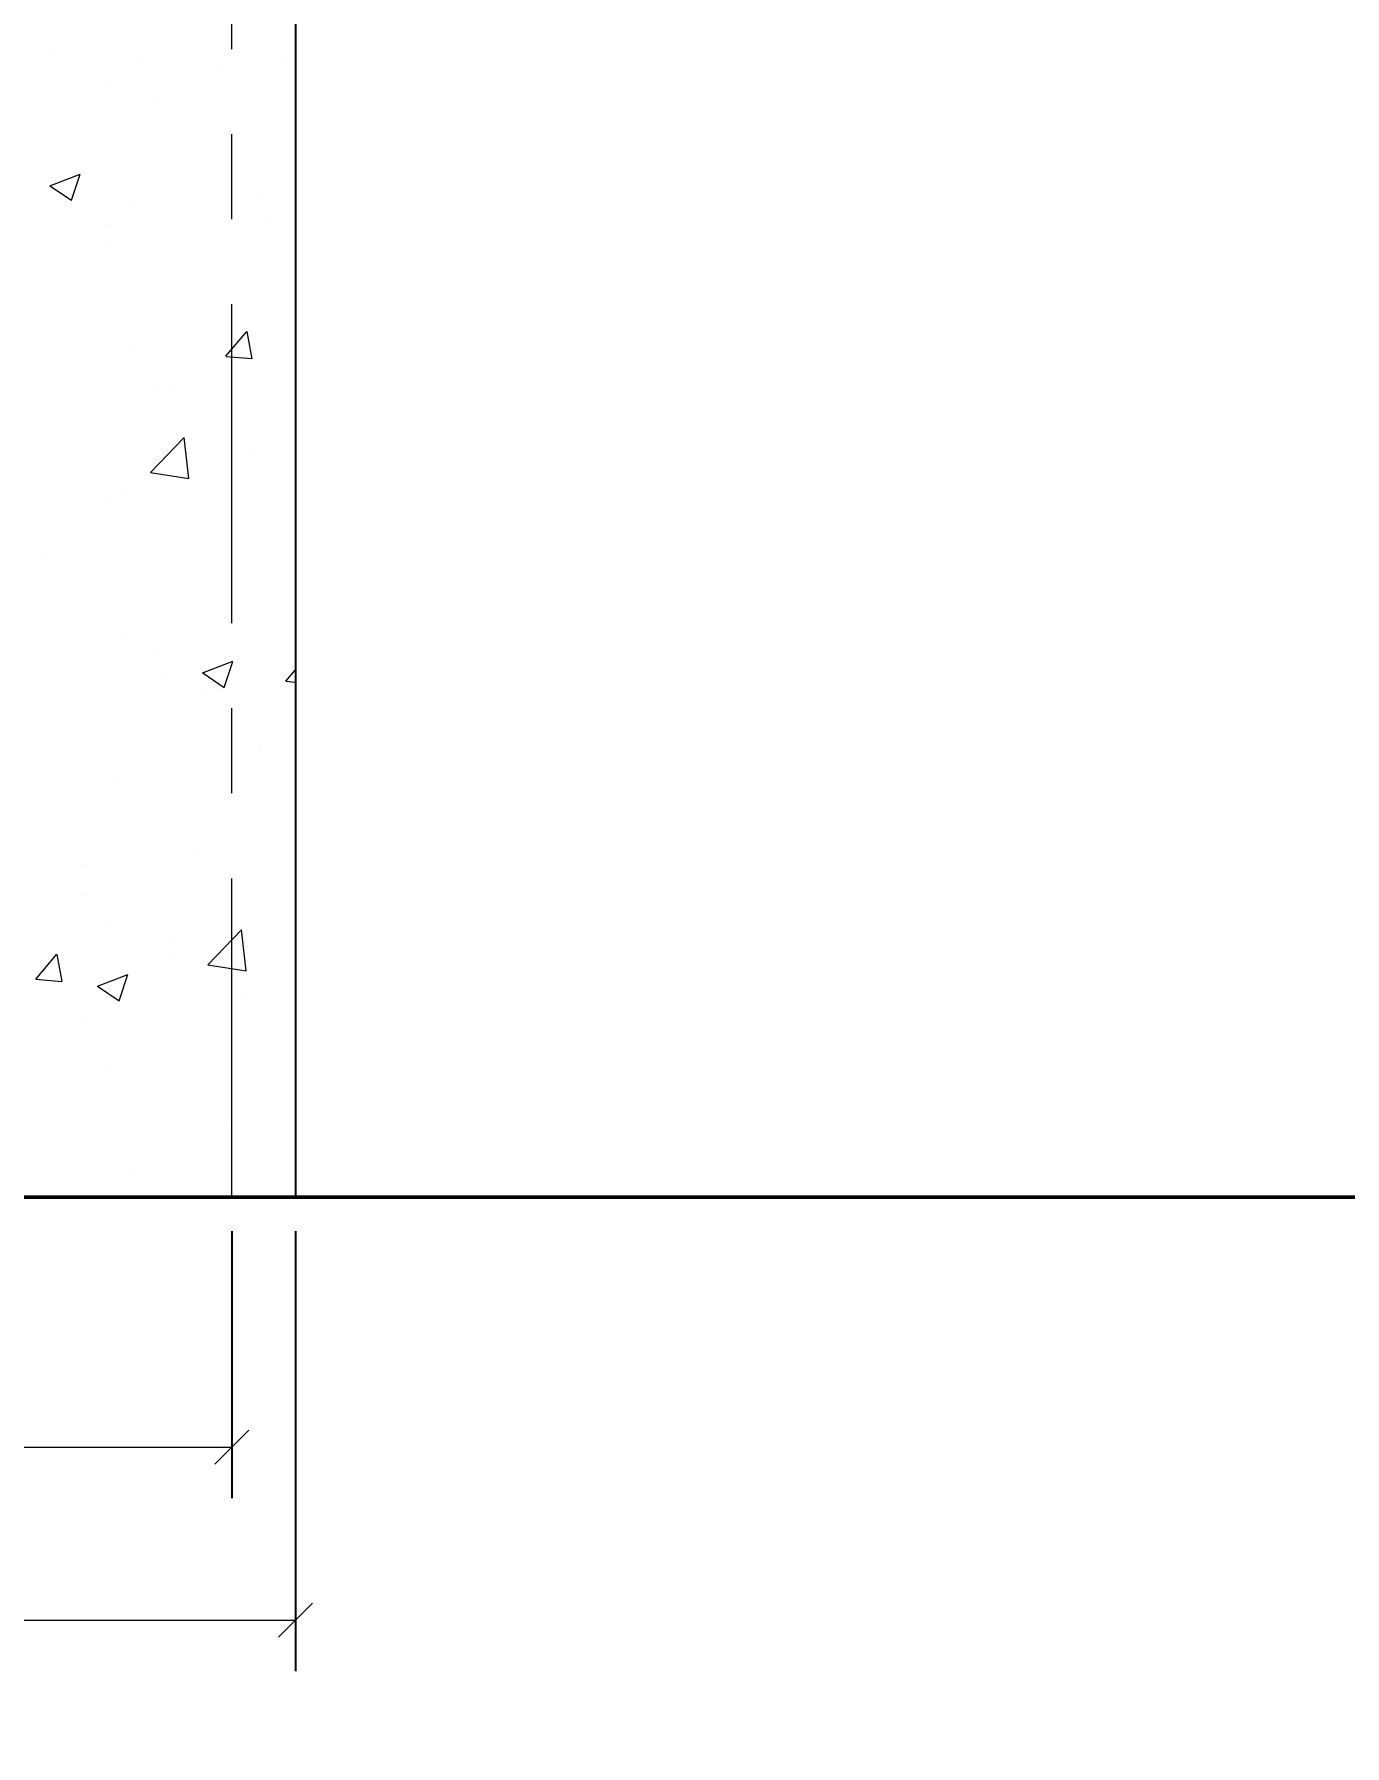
# Model space of a CAD drawing. Header units: inches. Extents: x -1721 to -596, y -6348 to -3031.
# Drawn here: x -796.937 to -795.396, y -3139.86 to -3137.847 of the extents above; entities that cross this region are included whole.
import ezdxf

# ---------------------------------------------------------------- set-up
doc = ezdxf.new("R2010")
doc.units = ezdxf.units.IN
doc.header["$MEASUREMENT"] = 0
doc.linetypes.add('$0$CENTRO2', pattern=[1.125, 0.75, -0.125, 0.125, -0.125])
for name, color, linetype, lineweight in [('$0$A-ELEV-PATT', 8, 'Continuous', 18), ('$0$AA - pareti sezionate', 236, 'Continuous', 50), ('$0$AA pareti non sezionate', 2, 'Continuous', 25), ('$1$AA - linee quote', 3, 'Continuous', 13)]:
    doc.layers.add(name, color=color, linetype=linetype, lineweight=lineweight)
doc.styles.add('$4$E-ROMANS', font='romans.shx', dxfattribs={"width": 0.8})
doc.dimstyles.new('$0$E-0100_TICK_12', dxfattribs={"dimscale": 0.001, "dimtxt": 70, "dimasz": 40, "dimexe": 60, "dimexo": 40, "dimgap": 60, "dimtad": 4, "dimdec": 0, "dimlfac": 100, "dimzin": 0, "dimdsep": 46, "dimtxsty": '$4$E-ROMANS', "dimblk": 'OBLIQUE', "dimblk1": 'OBLIQUE', "dimblk2": 'OBLIQUE', "dimcen": 60, "dimclrd": 256, "dimclre": 256, "dimclrt": 256, "dimadec": 0, "dimazin": 0, "dimtfac": 1, "dimtdec": 0, "dimtmove": 1, "dimatfit": 3, "dimldrblk": '$0$_Open90', "dimfxl": 1, "dimtfill": 1, "dimtolj": 1, "dimtzin": 0, "dimlwd": -1, "dimarcsym": 0})

# ---------------------------------------------------------------- blocks, each defined once
blk = doc.blocks.new('_Oblique')
at = {"color": 0, "linetype": 'ByBlock', "lineweight": -2}
blk.add_line((-0.5, -0.5), (0.5, 0.5), dxfattribs=at)
blk = doc.blocks.new('*D1084')
at = {"layer": '$1$AA - linee quote', "linetype": 'Continuous', "lineweight": -2, "transparency": 16777216}
for p, q in [((-805.6994, -3139.2545), (-805.6994, -3139.772)), ((-796.6294, -3139.2545), (-796.6294, -3139.772))]:
    blk.add_line(p, q, dxfattribs=at)
at = {"layer": '$1$AA - linee quote', "transparency": 16777216}
blk.add_line((-805.6994, -3139.712), (-796.6294, -3139.712), dxfattribs=at)
at = {"layer": 'DEFPOINTS', "color": 0, "linetype": 'Continuous', "transparency": 16777216}
for p in [(-805.6994, -3139.2145), (-796.6294, -3139.2145), (-796.6294, -3139.712)]:
    blk.add_point(p, dxfattribs=at)
at = {"layer": '$1$AA - linee quote', "linetype": 'Continuous', "transparency": 16777216, "xscale": 0.04, "yscale": 0.04, "zscale": 0.04, "rotation": 180}
blk.add_blockref('_Oblique', (-805.6994, -3139.712), dxfattribs=at)
at = {"layer": '$1$AA - linee quote', "linetype": 'Continuous', "transparency": 16777216, "xscale": 0.04, "yscale": 0.04, "zscale": 0.04}
blk.add_blockref('_Oblique', (-796.6294, -3139.712), dxfattribs=at)
at = {"layer": '$1$AA - linee quote', "linetype": 'Continuous', "transparency": 16777216, "insert": (-801.1644, -3139.807), "char_height": 0.07, "attachment_point": 5, "style": '$4$E-ROMANS', "bg_fill": 3, "box_fill_scale": 1.25, "bg_fill_color": 256, "bg_fill_true_color": 13158600, "bg_fill_transparency": 0}
blk.add_mtext('\\A1;907', dxfattribs=at)
blk = doc.blocks.new('$0$_Open90')
at = {"color": 0, "linetype": 'ByBlock', "lineweight": -2}
for p, q in [((-19.685, 19.685), (0, 0)), ((0, 0), (-39.37, 0)), ((0, 0), (-19.685, -19.685))]:
    blk.add_line(p, q, dxfattribs=at)
blk = doc.blocks.new('*D1103')
at = {"layer": '$1$AA - linee quote', "linetype": 'Continuous', "lineweight": -2, "transparency": 16777216}
for p, q in [((-799.5496, -3139.2545), (-799.5496, -3139.5685)), ((-796.7043, -3139.2545), (-796.7043, -3139.5685))]:
    blk.add_line(p, q, dxfattribs=at)
at = {"layer": '$1$AA - linee quote', "transparency": 16777216}
blk.add_line((-799.5496, -3139.5085), (-796.7043, -3139.5085), dxfattribs=at)
at = {"layer": 'DEFPOINTS', "color": 0, "linetype": 'Continuous', "transparency": 16777216}
for p in [(-799.5496, -3139.2145), (-796.7043, -3139.2145), (-796.7043, -3139.5085)]:
    blk.add_point(p, dxfattribs=at)
at = {"layer": '$1$AA - linee quote', "linetype": 'Continuous', "transparency": 16777216, "xscale": 0.04, "yscale": 0.04, "zscale": 0.04, "rotation": 180}
blk.add_blockref('_Oblique', (-799.5496, -3139.5085), dxfattribs=at)
at = {"layer": '$1$AA - linee quote', "linetype": 'Continuous', "transparency": 16777216, "xscale": 0.04, "yscale": 0.04, "zscale": 0.04}
blk.add_blockref('_Oblique', (-796.7043, -3139.5085), dxfattribs=at)
at = {"layer": '$1$AA - linee quote', "linetype": 'Continuous', "transparency": 16777216, "insert": (-798.1269, -3139.6035), "char_height": 0.07, "attachment_point": 5, "style": '$4$E-ROMANS', "bg_fill": 3, "box_fill_scale": 1.25, "bg_fill_color": 256, "bg_fill_true_color": 13158600, "bg_fill_transparency": 0}
blk.add_mtext('\\A1;285', dxfattribs=at)

msp = doc.modelspace()

# ---------------------------------------------------------------- linework, layer by layer
at = {"layer": '$0$A-ELEV-PATT', "linetype": 'Continuous'}
for p, q in [((-796.9171, -3137.8688), (-796.9171, -3137.8688)), ((-796.8108, -3137.88), (-796.8108, -3137.88)), ((-796.7192, -3137.8891), (-796.7192, -3137.8891)), ((-796.6459, -3137.8802), (-796.6459, -3137.8802)), ((-796.8464, -3137.9058), (-796.8464, -3137.9058)), ((-796.7923, -3137.9269), (-796.7923, -3137.9269)), ((-796.9182, -3138.025), (-796.8827, -3138.0113)), ((-796.8928, -3138.0422), (-796.8825, -3138.0115)), ((-796.9181, -3138.0251), (-796.8929, -3138.0422)), ((-796.817, -3138.0491), (-796.817, -3138.0491)), ((-796.6706, -3138.0385), (-796.6706, -3138.0385)), ((-796.8541, -3138.0702), (-796.8541, -3138.0702)), ((-796.6605, -3138.0641), (-796.6605, -3138.0641)), ((-796.8529, -3138.0895), (-796.8529, -3138.0895)), ((-796.7112, -3138.2256), (-796.6867, -3138.1965)), ((-796.6804, -3138.2285), (-796.6863, -3138.1966)), ((-796.8232, -3138.2183), (-796.8232, -3138.2183)), ((-796.7112, -3138.2257), (-796.6808, -3138.2283)), ((-796.7941, -3138.2645), (-796.7941, -3138.2645)), ((-796.7728, -3138.2671), (-796.7728, -3138.2671)), ((-796.7999, -3138.3623), (-796.7603, -3138.321)), ((-796.7547, -3138.3694), (-796.7603, -3138.3212)), ((-796.6818, -3138.3413), (-796.6818, -3138.3413)), ((-796.7998, -3138.3624), (-796.7546, -3138.3695)), ((-796.8459, -3138.398), (-796.8459, -3138.398)), ((-796.8294, -3138.3874), (-796.8294, -3138.3874)), ((-796.9277, -3138.4649), (-796.9277, -3138.4649)), ((-796.8355, -3138.5565), (-796.8355, -3138.5565)), ((-796.7938, -3138.5702), (-796.7938, -3138.5702)), ((-796.7829, -3138.5995), (-796.7829, -3138.5995)), ((-796.7386, -3138.5979), (-796.703, -3138.5842)), ((-796.7385, -3138.598), (-796.7132, -3138.6151)), ((-796.7132, -3138.6151), (-796.7029, -3138.5844)), ((-796.6407, -3138.6078), (-796.6294, -3138.5942)), ((-796.6407, -3138.6078), (-796.6294, -3138.6088)), ((-796.7406, -3138.623), (-796.7406, -3138.623)), ((-796.6721, -3138.6818), (-796.6721, -3138.6818)), ((-796.8417, -3138.7256), (-796.8417, -3138.7256)), ((-796.747, -3138.8066), (-796.747, -3138.8066)), ((-796.8742, -3138.8233), (-796.8742, -3138.8233)), ((-796.8818, -3138.8591), (-796.8818, -3138.8591)), ((-796.8479, -3138.8947), (-796.8479, -3138.8947)), ((-796.7325, -3138.9412), (-796.6929, -3138.9)), ((-796.6873, -3138.9483), (-796.6929, -3138.9001)), ((-796.7743, -3138.9104), (-796.7743, -3138.9104)), ((-796.9346, -3138.958), (-796.9101, -3138.9288)), ((-796.9038, -3138.9608), (-796.9097, -3138.929)), ((-796.7747, -3138.9273), (-796.7747, -3138.9273)), ((-796.7324, -3138.9414), (-796.6872, -3138.9484)), ((-796.9346, -3138.958), (-796.9042, -3138.9607)), ((-796.8622, -3138.9663), (-796.8266, -3138.9526)), ((-796.8368, -3138.9834), (-796.8265, -3138.9527)), ((-796.8621, -3138.9664), (-796.8368, -3138.9834)), ((-796.6883, -3138.9816), (-796.6883, -3138.9816)), ((-796.8807, -3139.007), (-796.8807, -3139.007)), ((-796.8541, -3139.0638), (-796.8541, -3139.0638)), ((-796.7117, -3139.1287), (-796.7117, -3139.1287)), ((-796.8219, -3139.182), (-796.8219, -3139.182)), ((-796.7953, -3139.2135), (-796.7953, -3139.2135))]:
    msp.add_line(p, q, dxfattribs=at)
at = {"layer": '$0$AA - pareti sezionate'}
msp.add_line((-793.467, -3139.2145), (-806.153, -3139.2145), dxfattribs=at)
at = {"layer": '$0$AA pareti non sezionate'}
msp.add_line((-796.6294, -3136.6652), (-796.6294, -3139.2145), dxfattribs=at)
at = {"layer": '$0$AA pareti non sezionate', "extrusion": (-4.44089e-16, 5.03198e-31, -1)}
msp.add_line((-796.6294, -3139.2145), (-802.6794, -3139.2145), dxfattribs=at)
at = {"layer": '$1$AA - linee quote', "linetype": '$0$CENTRO2', "ltscale": 0.5}
msp.add_line((-796.7043, -3139.2145), (-796.7043, -3135.8817), dxfattribs=at)

# ---------------------------------------------------------------- next in the draw order: dimensions: what is measured, and where the dimension line sits
at = {"layer": '$1$AA - linee quote', "linetype": 'Continuous'}
dim = msp.add_linear_dim(base=(-796.7043, -3139.5085), p1=(-799.5496, -3139.2145), p2=(-796.7043, -3139.2145), dimstyle='$0$E-0100_TICK_12', dxfattribs=at)
dim.commit()
dim.dimension.update_dxf_attribs({"geometry": '*D1103', "text_midpoint": (-798.1269, -3139.6035)})

# ---------------------------------------------------------------- next in the draw order: dimensions: what is measured, and where the dimension line sits
dim = msp.add_linear_dim(base=(-796.6294, -3139.712), p1=(-805.6994, -3139.2145), p2=(-796.6294, -3139.2145), dimstyle='$0$E-0100_TICK_12', dxfattribs=at)
dim.commit()
dim.dimension.update_dxf_attribs({"geometry": '*D1084', "text_midpoint": (-801.1644, -3139.807)})

doc.saveas('drawing.dxf')
